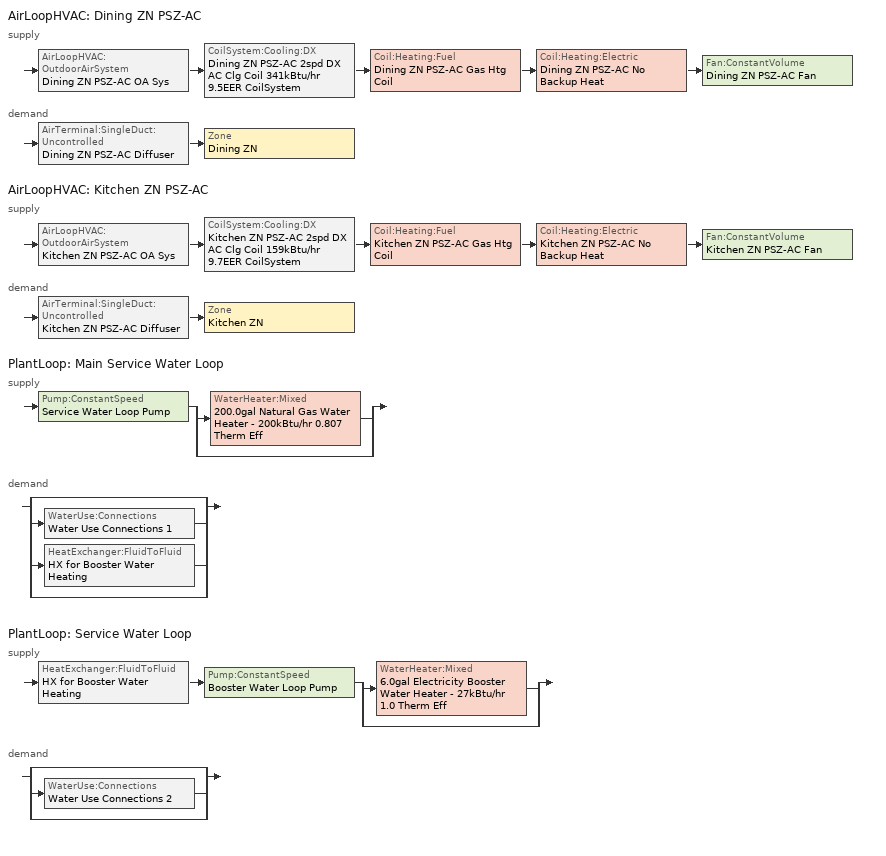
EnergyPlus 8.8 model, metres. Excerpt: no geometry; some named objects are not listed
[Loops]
AirLoopHVAC 'Dining ZN PSZ-AC'
 supply: AirLoopHVAC:OutdoorAirSystem 'Dining ZN PSZ-AC OA Sys' > CoilSystem:Cooling:DX 'Dining ZN PSZ-AC 2spd DX AC Clg Coil 341kBtu/hr 9.5EER CoilSystem' > Coil:Heating:Fuel 'Dining ZN PSZ-AC Gas Htg Coil' > Coil:Heating:Electric 'Dining ZN PSZ-AC No Backup Heat' > Fan:ConstantVolume 'Dining ZN PSZ-AC Fan'
 demand: AirTerminal:SingleDuct:Uncontrolled 'Dining ZN PSZ-AC Diffuser' > Zone 'Dining ZN'
AirLoopHVAC 'Kitchen ZN PSZ-AC'
 supply: AirLoopHVAC:OutdoorAirSystem 'Kitchen ZN PSZ-AC OA Sys' > CoilSystem:Cooling:DX 'Kitchen ZN PSZ-AC 2spd DX AC Clg Coil 159kBtu/hr 9.7EER CoilSystem' > Coil:Heating:Fuel 'Kitchen ZN PSZ-AC Gas Htg Coil' > Coil:Heating:Electric 'Kitchen ZN PSZ-AC No Backup Heat' > Fan:ConstantVolume 'Kitchen ZN PSZ-AC Fan'
 demand: AirTerminal:SingleDuct:Uncontrolled 'Kitchen ZN PSZ-AC Diffuser' > Zone 'Kitchen ZN'
PlantLoop 'Main Service Water Loop'
 supply: Pump:ConstantSpeed 'Service Water Loop Pump' > split
  | WaterHeater:Mixed '200.0gal Natural Gas Water Heater - 200kBtu/hr 0.807 Therm Eff'
  | bypass
 demand: split
  | bypass
  | WaterUse:Connections 'Water Use Connections 1'
  | HeatExchanger:FluidToFluid 'HX for Booster Water Heating'
  | bypass
PlantLoop 'Service Water Loop'
 supply: HeatExchanger:FluidToFluid 'HX for Booster Water Heating' > Pump:ConstantSpeed 'Booster Water Loop Pump' > split
  | WaterHeater:Mixed '6.0gal Electricity Booster Water Heater - 27kBtu/hr 1.0 Therm Eff'
  | bypass
 demand: split
  | bypass
  | WaterUse:Connections 'Water Use Connections 2'
  | bypass
[ZoneControl:Thermostat] Control Object Type 1=ThermostatSetpoint:DualSetpoint
Name | Zone or ZoneList | Control Type Schedule | Control Name 1
Dining ZN Thermostat | Dining ZN | Dining ZN Thermostat Schedule | FullServiceRestaurant Dining Thermostat 1
Kitchen ZN Thermostat | Kitchen ZN | Kitchen ZN Thermostat Schedule | FullServiceRestaurant Kitchen Thermostat 1
[ThermostatSetpoint:DualSetpoint]
Name | Heating Setpoint Temperature Schedule | Cooling Setpoint Temperature Schedule
FullServiceRestaurant Dining Thermostat 1 | RestaurantSitDown HTGSETP_SCH_NO_OPTIMUM | RestaurantSitDown CLGSETP_SCH_NO_SETBACK
FullServiceRestaurant Kitchen Thermostat 1 | RestaurantSitDown HTGSETP_KITCHEN_SCH_NO_OPTIMUM | RestaurantSitDown CLGSETP_KITCHEN_SCH_NO_SETBACK
[AirTerminal:SingleDuct:Uncontrolled] Availability Schedule=Always On Discrete; Maximum Air Flow Rate {m3/s}=AutoSize
Dining ZN PSZ-AC Diffuser; Kitchen ZN PSZ-AC Diffuser
[Fan:ZoneExhaust] Availability Schedule=RestaurantSitDown HVACOperationSchd; System Availability Manager Coupling Mode=Decoupled
Name | Fan Total Efficiency | Pressure Rise {Pa} | Maximum Flow Rate {m3/s}
Dining ZN Exhaust Fan | 1 | 0 | 2.644
Kitchen ZN Exhaust Fan | 0.0660786 | 124.544 | 2.83169
[Zone equipment]
Dining ZN: Dining ZN PSZ-AC Diffuser, Dining ZN Exhaust Fan
Kitchen ZN: Kitchen ZN PSZ-AC Diffuser, Kitchen ZN Exhaust Fan
[Sizing:Zone] Zone Cooling Design Supply Air Temperature Input Method=SupplyAirTemperature; Zone Cooling Design Supply Air Temperature {C}=12.8; Zone Cooling Design Supply Air Temperature Difference {deltaC}=11.11; Zone Heating Design Supply Air Temperature Input Method=SupplyAirTemperature; Zone Heating Design Supply Air Temperature {C}=40; Zone Heating Design Supply Air Temperature Difference {deltaC}=11.11; Zone Cooling Design Supply Air Humidity Ratio {kgWater/kgDryAir}=0.0085; Zone Heating Design Supply Air Humidity Ratio {kgWater/kgDryAir}=0.008; Cooling Design Air Flow Method=DesignDayWithLimit; Cooling Design Air Flow Rate {m3/s}=0; Cooling Minimum Air Flow {m3/s}=0; Cooling Minimum Air Flow Fraction=0; Heating Design Air Flow Method=DesignDay; Heating Design Air Flow Rate {m3/s}=0; Heating Maximum Air Flow per Zone Floor Area {m3/s-m2}=0.002032; Heating Maximum Air Flow {m3/s}=0.141576; Heating Maximum Air Flow Fraction=0.3; Account for Dedicated Outdoor Air System=No
Name | Design Specification Outdoor Air Object | Cooling Minimum Air Flow per Zone Floor Area {m3/s-m2} | Design Specification Zone Air Distribution Object
Dining ZN | FullServiceRestaurant Dining Ventilation | 0.00711155 | Dining ZN Design Spec Zone Air Dist
Kitchen ZN | FullServiceRestaurant Kitchen Ventilation | 0 | Kitchen ZN Design Spec Zone Air Dist
[DesignSpecification:ZoneAirDistribution] Zone Air Distribution Effectiveness in Cooling Mode=1; Zone Air Distribution Effectiveness in Heating Mode=1
Dining ZN Design Spec Zone Air Dist; Kitchen ZN Design Spec Zone Air Dist
[Controller:MechanicalVentilation] Availability Schedule=Always On Discrete; Demand Controlled Ventilation=No; System Outdoor Air Method=ZoneSum
Name | Zone Name 1 | Design Specification Outdoor Air Object Name 1 | Design Specification Zone Air Distribution Object Name 1
Controller Mechanical Ventilation 1 | Dining ZN | FullServiceRestaurant Dining Ventilation | Dining ZN Design Spec Zone Air Dist
Controller Mechanical Ventilation 2 | Kitchen ZN | FullServiceRestaurant Kitchen Ventilation | Kitchen ZN Design Spec Zone Air Dist
[DesignSpecification:OutdoorAir] Outdoor Air Method=Sum; Outdoor Air Flow per Zone Floor Area {m3/s-m2}=0; Outdoor Air Flow Air Changes per Hour {1/hr}=0
Name | Outdoor Air Flow per Person {m3/s-person} | Outdoor Air Flow per Zone {m3/s}
FullServiceRestaurant Dining Ventilation | 0.00943895 | 0
FullServiceRestaurant Kitchen Ventilation | 0 | 1.87712
[AirLoopHVAC] Design Supply Air Flow Rate {m3/s}=AutoSize
Dining ZN PSZ-AC; Kitchen ZN PSZ-AC
[Sizing:System] Type of Load to Size On=Sensible; Design Outdoor Air Flow Rate {m3/s}=Autosize; Central Heating Maximum System Air Flow Ratio=1; Preheat Design Temperature {C}=7; Preheat Design Humidity Ratio {kgWater/kgDryAir}=0.008; Precool Design Temperature {C}=12.8; Precool Design Humidity Ratio {kgWater/kgDryAir}=0.008; Central Cooling Design Supply Air Temperature {C}=12.8; Central Heating Design Supply Air Temperature {C}=40; Type of Zone Sum to Use=Coincident; 100% Outdoor Air in Cooling=No; 100% Outdoor Air in Heating=No; Central Cooling Design Supply Air Humidity Ratio {kgWater/kgDryAir}=0.0085; Central Heating Design Supply Air Humidity Ratio {kgWater/kgDryAir}=0.008; Cooling Supply Air Flow Rate Method=DesignDay; Cooling Supply Air Flow Rate {m3/s}=0; Cooling Supply Air Flow Rate Per Floor Area {m3/s-m2}=0.00996765; Cooling Fraction of Autosized Cooling Supply Air Flow Rate=1; Cooling Supply Air Flow Rate Per Unit Cooling Capacity {m3/s-W}=3.94755e-05; Heating Supply Air Flow Rate Method=DesignDay; Heating Supply Air Flow Rate {m3/s}=0; Heating Supply Air Flow Rate Per Floor Area {m3/s-m2}=0.00996765; Heating Fraction of Autosized Heating Supply Air Flow Rate=1; Heating Fraction of Autosized Cooling Supply Air Flow Rate=1; Heating Supply Air Flow Rate Per Unit Heating Capacity {m3/s-W}=3.15882e-05; System Outdoor Air Method=ZoneSum; Zone Maximum Outdoor Air Fraction=1; Cooling Design Capacity Method=CoolingDesignCapacity; Cooling Design Capacity {W}=Autosize; Cooling Design Capacity Per Floor Area {W/m2}=234.7; Fraction of Autosized Cooling Design Capacity=1; Heating Design Capacity Method=HeatingDesignCapacity; Heating Design Capacity {W}=Autosize; Heating Design Capacity Per Floor Area {W/m2}=157; Fraction of Autosized Heating Design Capacity=1; Central Cooling Capacity Control Method=OnOff
Dining ZN PSZ-AC; Kitchen ZN PSZ-AC
[Controller:OutdoorAir] Minimum Outdoor Air Flow Rate {m3/s}=0; Maximum Outdoor Air Flow Rate {m3/s}=Autosize; Economizer Control Type=NoEconomizer; Economizer Control Action Type=ModulateFlow; Economizer Maximum Limit Dry-Bulb Temperature {C}=28; Economizer Maximum Limit Enthalpy {J/kg}=64000; Economizer Minimum Limit Dry-Bulb Temperature {C}=-100; Lockout Type=LockoutWithCompressor; Minimum Limit Type=FixedMinimum; Minimum Outdoor Air Schedule=Always On Discrete; High Humidity Control=No; Control High Indoor Humidity Based on Outdoor Humidity Ratio=Yes; Heat Recovery Bypass Control Type=BypassWhenOAFlowGreaterThanMinimum
Name | Mechanical Ventilation Controller
Dining ZN PSZ-AC OA Sys Controller | Controller Mechanical Ventilation 1
Kitchen ZN PSZ-AC OA Sys Controller | Controller Mechanical Ventilation 2
[SetpointManager:MixedAir] Control Variable=Temperature
Node 14 OS Default SPM; Node 13 OS Default SPM; Node 12 OS Default SPM; Node 11 OS Default SPM; Node 26 OS Default SPM; Node 25 OS Default SPM; Node 24 OS Default SPM; Node 23 OS Default SPM
[CoilSystem:Cooling:DX] Availability Schedule=Always On Discrete
Name | Cooling Coil
Dining ZN PSZ-AC 2spd DX AC Clg Coil 341kBtu/hr 9.5EER CoilSystem | Dining ZN PSZ-AC 2spd DX AC Clg Coil 341kBtu/hr 9.5EER
Kitchen ZN PSZ-AC 2spd DX AC Clg Coil 159kBtu/hr 9.7EER CoilSystem | Kitchen ZN PSZ-AC 2spd DX AC Clg Coil 159kBtu/hr 9.7EER
[Coil:Cooling:DX:TwoSpeed] Availability Schedule=Always On Discrete; High Speed Gross Rated Total Cooling Capacity {W}=Autosize; High Speed Rated Sensible Heat Ratio=Autosize; High Speed Rated Air Flow Rate {m3/s}=Autosize; Low Speed Gross Rated Total Cooling Capacity {W}=Autosize; Low Speed Gross Rated Sensible Heat Ratio=0.69; Low Speed Rated Air Flow Rate {m3/s}=Autosize; Condenser Type=AirCooled; High Speed Evaporative Condenser Effectiveness=0; Low Speed Evaporative Condenser Effectiveness=0; Basin Heater Capacity {W/K}=10; Basin Heater Setpoint Temperature {C}=2
Name | High Speed Gross Rated Cooling COP {W/W} | Total Cooling Capacity Function of Temperature Curve | Total Cooling Capacity Function of Flow Fraction Curve | Energy Input Ratio Function of Temperature Curve | Energy Input Ratio Function of Flow Fraction Curve | Part Load Fraction Correlation Curve | Low Speed Gross Rated Cooling COP {W/W} | Low Speed Total Cooling Capacity Function of Temperature Curve | Low Speed Energy Input Ratio Function of Temperature Curve
Dining ZN PSZ-AC 2spd DX AC Clg Coil 341kBtu/hr 9.5EER | 3.4651 | CoilClgDXQRatio_fTwbToadbSI | CoilClgDXSnglQRatio_fCFMRatio | CoilClgDXEIRRatio_fTwbToadbSI | CoilClgDXSnglEIRRatio_fCFMRatio | CoilClgDXEIRRatio_fQFrac | 3.4651 | CoilClgDXQRatio_fTwbToadbSI 1 | CoilClgDXEIRRatio_fTwbToadbSI 1
Kitchen ZN PSZ-AC 2spd DX AC Clg Coil 159kBtu/hr 9.7EER | 3.39956 | CoilClgDXQRatio_fTwbToadbSI 2 | CoilClgDXSnglQRatio_fCFMRatio 1 | CoilClgDXEIRRatio_fTwbToadbSI 2 | CoilClgDXSnglEIRRatio_fCFMRatio 1 | CoilClgDXEIRRatio_fQFrac 1 | 3.39956 | CoilClgDXQRatio_fTwbToadbSI 3 | CoilClgDXEIRRatio_fTwbToadbSI 3
[Coil:Heating:Fuel] Availability Schedule=Always On Discrete; Fuel Type=NaturalGas; Burner Efficiency=0.8; Nominal Capacity {W}=AutoSize; Parasitic Electric Load {W}=0; Parasitic Fuel Load {W}=0
Dining ZN PSZ-AC Gas Htg Coil; Kitchen ZN PSZ-AC Gas Htg Coil
[Coil:Heating:Electric] Availability Schedule=Always Off Discrete; Efficiency=1; Nominal Capacity {W}=0
Dining ZN PSZ-AC No Backup Heat; Kitchen ZN PSZ-AC No Backup Heat
[Fan:ConstantVolume] Availability Schedule=RestaurantSitDown HVACOperationSchd; Maximum Flow Rate {m3/s}=AutoSize; Motor In Airstream Fraction=1
Name | Fan Total Efficiency | Pressure Rise {Pa} | Motor Efficiency
Dining ZN PSZ-AC Fan | 0.58175 | 1110.94 | 0.895
Kitchen ZN PSZ-AC Fan | 0.56875 | 622.722 | 0.875
[SetpointManager:SingleZone:Reheat] Control Variable=Temperature; Minimum Supply Air Temperature {C}=10; Maximum Supply Air Temperature {C}=50
Name | Control Zone
Setpoint Manager Single Zone Reheat 1 | Dining ZN
Setpoint Manager Single Zone Reheat 2 | Kitchen ZN
[PlantLoop] Fluid Type=Water; Maximum Loop Flow Rate {m3/s}=Autosize; Minimum Loop Flow Rate {m3/s}=0; Plant Loop Volume {m3}=Autocalculate; Load Distribution Scheme=Optimal; Plant Loop Demand Calculation Scheme=SingleSetpoint
Name | Plant Equipment Operation Scheme | Maximum Loop Temperature {C} | Minimum Loop Temperature {C}
Main Service Water Loop | Main Service Water Loop Operation Schemes | 60 | 10
Service Water Loop | Service Water Loop Operation Schemes | 100 | 0
[Sizing:Plant] Loop Type=Heating; Loop Design Temperature Difference {deltaC}=5; Sizing Option=NonCoincident; Zone Timesteps in Averaging Window=1; Coincident Sizing Factor Mode=None
Name | Design Loop Exit Temperature {C}
Main Service Water Loop | 60
Service Water Loop | 82.2222
[Pump:ConstantSpeed] Design Flow Rate {m3/s}=Autosize; Design Power Consumption {W}=Autosize; Fraction of Motor Inefficiencies to Fluid Stream=0; Pump Control Type=Intermittent
Name | Design Pump Head {Pa} | Motor Efficiency
Service Water Loop Pump | 29891 | 0.825
Booster Water Loop Pump | 0 | 1
[WaterHeater:Mixed] Deadband Temperature Difference {deltaC}=2; Maximum Temperature Limit {C}=82.2222; Heater Control Type=Cycle; Heater Ignition Minimum Flow Rate {m3/s}=0; Heater Ignition Delay {s}=0; Off Cycle Parasitic Heat Fraction to Tank=0.8; On Cycle Parasitic Heat Fraction to Tank=0; Ambient Temperature Indicator=Schedule; Off Cycle Loss Fraction to Zone=1; On Cycle Loss Fraction to Zone=1; Use Side Effectiveness=1; Source Side Effectiveness=1; Use Side Design Flow Rate {m3/s}=Autosize; Source Side Design Flow Rate {m3/s}=Autosize; Indirect Water Heating Recovery Time {hr}=1.5; Source Side Flow Control Mode=IndirectHeatPrimarySetpoint
Name | Tank Volume {m3} | Setpoint Temperature Schedule | Heater Maximum Capacity {W} | Heater Fuel Type | Heater Thermal Efficiency | Off Cycle Parasitic Fuel Consumption Rate {W} | Off Cycle Parasitic Fuel Type | On Cycle Parasitic Fuel Consumption Rate {W} | On Cycle Parasitic Fuel Type | Ambient Temperature Schedule | Off Cycle Loss Coefficient to Ambient Temperature {W/K} | On Cycle Loss Coefficient to Ambient Temperature {W/K}
200.0gal Natural Gas Water Heater - 200kBtu/hr 0.807 Therm Eff | 0.757082 | Service Water Loop Temp - 140F | 58614.2 | NaturalGas | 0.807223 | 776.052 | NaturalGas | 776.052 | NaturalGas | Water Heater Ambient Temp Schedule - 70F | 10.886 | 10.886
6.0gal Electricity Booster Water Heater - 27kBtu/hr 1.0 Therm Eff | 0.0227125 | Service Water Booster Temp - 180.00000000000006F | 7999.96 | Electricity | 1 | 0 | Electricity | 0 | Electricity | Water Heater Ambient Temp Schedule - 70F 1 | 1.13081 | 1.13081
[SetpointManager:Scheduled] Control Variable=Temperature
Name | Schedule
Service hot water setpoint manager | Service Water Loop Temp - 140F
Hot water booster setpoint manager | Service Water Booster Temp - 180.00000000000006F
[WaterUse:Connections]
Name | Water Use Equipment Name 1
Water Use Connections 1 | Kitchen Service Water Use 2.22gal/min
Water Use Connections 2 | Booster Water Fixture - 1.3300000000000003 gal/min at 15.5555555555556F
[WaterUse:Equipment] Flow Rate Fraction Schedule=RestaurantSitDown BLDG_SWH_SCH
Name | Peak Flow Rate {m3/s} | Target Temperature Schedule | Sensible Fraction Schedule | Latent Fraction Schedule
Kitchen Service Water Use 2.22gal/min | 0.000139808 | Schedule Ruleset 5 | Schedule Ruleset 3 | Schedule Ruleset 4
Booster Water Fixture - 1.3300000000000003 gal/min at 15.5555555555556F | 8.391e-05 | Schedule Ruleset 8
[HeatExchanger:FluidToFluid]
HX for Booster Water Heating: Loop Demand Side Design Flow Rate {m3/s}=Autosize; Loop Supply Side Design Flow Rate {m3/s}=Autosize; Heat Exchange Model Type=Ideal; Heat Exchanger U-Factor Times Area Value {W/K}=Autosize; Control Type=UncontrolledOn; Minimum Temperature Difference to Activate Heat Exchanger {deltaC}=0.01; Heat Transfer Metering End Use Type=LoopToLoop; Component Override Cooling Control Temperature Mode=Loop; Sizing Factor=1; Operation Minimum Temperature Limit {C}=0; Operation Maximum Temperature Limit {C}=100
[PlantEquipmentOperationSchemes] Control Scheme Object Type 1=PlantEquipmentOperation:HeatingLoad; Control Scheme Schedule Name 1=Always On Discrete
Name | Control Scheme Name 1 | Control Scheme Object Type 2 | Control Scheme Name 2 | Control Scheme Schedule Name 2
Main Service Water Loop Operation Schemes | Main Service Water Loop Heating Operation Scheme
Service Water Loop Operation Schemes | Service Water Loop Heating Operation Scheme | PlantEquipmentOperation:Uncontrolled | Service Water Loop Uncontrolled Operation Scheme | Always On Discrete
[PlantEquipmentOperation:HeatingLoad] Load Range Lower Limit 1 {W}=0; Load Range Upper Limit 1 {W}=1000000000
Name | Range Equipment List Name 1
Main Service Water Loop Heating Operation Scheme | Main Service Water Loop Heating Equipment List
Service Water Loop Heating Operation Scheme | Service Water Loop Heating Equipment List
[PlantEquipmentList]
Main Service Water Loop Heating Equipment List: WaterHeater:Mixed, 200.0gal Natural Gas Water Heater - 200kBtu/hr 0.807 Therm Eff
Service Water Loop Heating Equipment List: WaterHeater:Mixed, 6.0gal Electricity Booster Water Heater - 27kBtu/hr 1.0 Therm Eff
Service Water Loop Uncontrolled Equipment List: HeatExchanger:FluidToFluid, HX for Booster Water Heating
[PlantEquipmentOperation:Uncontrolled]
Service Water Loop Uncontrolled Operation Scheme: Equipment List=Service Water Loop Uncontrolled Equipment List
[Refrigeration:System] Minimum Condensing Temperature {C}=21; Refrigeration System Working Fluid Type=R404a; Suction Temperature Control Type=ConstantSuctionTemperature; Sum UA Suction Piping {W/K}=0; Suction Piping Zone=Kitchen ZN; Number of Compressor Stages=1; Intercooler Type=None; Shell-and-Coil Intercooler Effectiveness=0.8
Name | Refrigerated Case or Walkin or CaseAndWalkInList | Refrigeration Condenser | Compressor or CompressorList
Refrigeration System 1 | Refrigeration System 1 Case and Walkin List | Refrigeration Condenser Air Cooled 1 | Refrigeration System 1 Compressor List
Refrigeration System 2 | Refrigeration System 2 Case and Walkin List | Refrigeration Condenser Air Cooled 2 | Refrigeration System 2 Compressor List
[Refrigeration:CaseAndWalkInList]
Name | Case or WalkIn Name 1
Refrigeration System 1 Case and Walkin List | Kitchen ZN Walkin Freezer
Refrigeration System 2 Case and Walkin List | Kitchen ZN Display Case
[Refrigeration:Case] Availability Schedule=Always On Discrete; Zone=Kitchen ZN; Rated Ambient Temperature {C}=23.8889; Rated Ambient Relative Humidity {percent}=55; Latent Case Credit Curve Type=CaseTemperatureMethod; Standard Case Lighting Power per Unit Length {W/m}=33; Case Lighting Schedule=RestaurantSitDown BLDG_LIGHT_KITCHEN_SCH_2004_2007; Fraction of Lighting Energy to Case=1; Case Anti-Sweat Heater Power per Unit Length {W/m}=0; Minimum Anti-Sweat Heater Power per Unit Length {W/m}=0; Anti-Sweat Heater Control Type=None; Humidity at Zero Anti-Sweat Heater Energy {percent}=0; Case Height {m}=0; Defrost Energy Correction Curve Type=None; Average Refrigerant Charge Inventory {kg/m}=0
Name | Rated Total Cooling Capacity per Unit Length {W/m} | Rated Latent Heat Ratio | Rated Runtime Fraction | Case Length {m} | Case Operating Temperature {C} | Latent Case Credit Curve | Standard Case Fan Power per Unit Length {W/m} | Operating Case Fan Power per Unit Length {W/m} | Fraction of Anti-Sweat Heater Energy to Case | Case Defrost Power per Unit Length {W/m} | Case Defrost Type | Case Defrost Schedule | Case Defrost Drip-Down Schedule | Under Case HVAC Return Air Fraction | Refrigerated Case Restocking Schedule | Case Credit Fraction Schedule
Kitchen ZN Walkin Freezer | 688 | 0.1 | 0.4 | 2.44 | -23 | Single Shelf Horizontal Latent Energy Multiplier_After2004 | 74 | 74 | 0 | 820 | Electric | Refrigeration Defrost Schedule | Refrigeration Defrost DripDown Schedule | 0 | RestaurantSitDown Kitchen_Case:1_WALKINFREEZER_WalkInStockingSched | Refrigeration Case Credit Schedule
Kitchen ZN Display Case | 734 | 0.08 | 0.85 | 3.05 | 2 | Multi Shelf Vertical Latent Energy Multiplier | 66 | 66 | 0.2 | 0 | OffCycle | Refrigeration Defrost Schedule 1 |  | 0.05 | RestaurantSitDown Kitchen_Case:2_SELFCONTAINEDDISPLAYCASE_CaseStockingSched
[Refrigeration:Condenser:AirCooled] Rated Subcooling Temperature Difference {deltaC}=0; Condenser Fan Speed Control Type=VariableSpeed; Rated Fan Power {W}=330; Condenser Refrigerant Operating Charge Inventory {kg}=0; Condensate Receiver Refrigerant Inventory {kg}=0; Condensate Piping Refrigerant Inventory {kg}=0
Name | Rated Effective Total Heat Rejection Rate Curve
Refrigeration Condenser Air Cooled 1 | Refrigeration Condenser Air Cooled HR Curve
Refrigeration Condenser Air Cooled 2 | Refrigeration Condenser Air Cooled HR Curve 1
[Refrigeration:CompressorList]
Name | Refrigeration Compressor Name 1
Refrigeration System 1 Compressor List | Refrigeration Compressor 1
Refrigeration System 2 Compressor List | Refrigeration Compressor 2
[Schedule:Compact]
Dining ZN Thermostat Schedule; Kitchen ZN Thermostat Schedule: Through: 12/31, For: AllDays, Until: 24:00, 4
[Schedule:Day:Interval]
RestaurantSitDown HTGSETP_SCH_NO_OPTIMUM Default; RestaurantSitDown HTGSETP_SCH_NO_OPTIMUM Default|Sat|Wkdy Day: No, 04:00, 15.6, 24:00, 21
RestaurantSitDown HTGSETP_SCH_NO_OPTIMUM Summer Design Day; RestaurantSitDown HTGSETP_KITCHEN_SCH_NO_OPTIMUM Summer Design Day: No, 24:00, 15.6
RestaurantSitDown HTGSETP_SCH_NO_OPTIMUM Winter Design Day: No, 24:00, 21
RestaurantSitDown CLGSETP_SCH_NO_SETBACK Default; RestaurantSitDown CLGSETP_SCH_NO_SETBACK Default|Sat|Wkdy Day: No, 24:00, 24
RestaurantSitDown CLGSETP_SCH_NO_SETBACK Summer Design Day: No, 05:00, 30, 06:00, 26, 24:00, 24
RestaurantSitDown CLGSETP_SCH_NO_SETBACK Winter Design Day; RestaurantSitDown CLGSETP_KITCHEN_SCH_NO_SETBACK Winter Design Day: No, 24:00, 30
RestaurantSitDown HVACOperationSchd Default|WntrDsn|SmrDsn|Sun|Wkdy Day; RestaurantSitDown HVACOperationSchd Default; RestaurantSitDown HVACOperationSchd Summer Design Day; RestaurantSitDown HVACOperationSchd Winter Design Day: No, 01:00, 1, 05:00, 0, 24:00, 1
RestaurantSitDown HTGSETP_KITCHEN_SCH_NO_OPTIMUM Default; RestaurantSitDown HTGSETP_KITCHEN_SCH_NO_OPTIMUM Default|Sat|Wkdy Day: No, 01:00, 19, 04:00, 15.6, 24:00, 19
RestaurantSitDown HTGSETP_KITCHEN_SCH_NO_OPTIMUM Winter Design Day: No, 24:00, 19
RestaurantSitDown CLGSETP_KITCHEN_SCH_NO_SETBACK Default; RestaurantSitDown CLGSETP_KITCHEN_SCH_NO_SETBACK Default|Sat|Wkdy Day: No, 24:00, 26
RestaurantSitDown CLGSETP_KITCHEN_SCH_NO_SETBACK Summer Design Day: No, 01:00, 26, 05:00, 30, 06:00, 28, 24:00, 26
Refrigeration Case Credit Schedule Default: No, 07:00, 0.2, 21:00, 0.4, 24:00, 0.2
Refrigeration Defrost DripDown Schedule Default: No, 11:00, 0, 11:30, 1, 23:00, 0, 23:30, 1, 24:00, 0
Refrigeration Defrost Schedule Default: No, 11:00, 0, 11:20, 1, 23:00, 0, 23:20, 1, 24:00, 0
Refrigeration Defrost Schedule Default 1: No, 23:20, 0, 24:00, 0
RestaurantSitDown BLDG_LIGHT_KITCHEN_SCH_2004_2007 Default: No, 01:00, 0.2, 06:00, 0.15, 08:00, 0.3, 10:00, 0.5, 16:00, 0.7, 22:00, 0.6, 23:00, 0.5, 24:00, 0.3
RestaurantSitDown BLDG_LIGHT_KITCHEN_SCH_2004_2007 Sat Day: No, 01:00, 0.2, 06:00, 0.15, 08:00, 0.3, 10:00, 0.6, 17:00, 0.8, 22:00, 0.9, 23:00, 0.5, 24:00, 0.3
RestaurantSitDown BLDG_LIGHT_KITCHEN_SCH_2004_2007 Summer Design Day: No, 24:00, 1
RestaurantSitDown BLDG_LIGHT_KITCHEN_SCH_2004_2007 Winter Design Day: No, 24:00, 0
RestaurantSitDown BLDG_LIGHT_KITCHEN_SCH_2004_2007 Wkdy Day: No, 05:00, 0.15, 06:00, 0.2, 08:00, 0.4, 10:00, 0.6, 22:00, 0.9, 23:00, 0.5, 24:00, 0.3
RestaurantSitDown BLDG_SWH_SCH Default: No, 01:00, 0.25, 06:00, 0, 10:00, 0.15, 12:00, 0.5, 14:00, 0.4, 17:00, 0.3, 18:00, 0.4, 20:00, 0.5, 21:00, 0.4, 22:00, 0.5, 23:00, 0.4, 24:00, 0.2
RestaurantSitDown BLDG_SWH_SCH SmrDsn|Wkdy Day; RestaurantSitDown BLDG_SWH_SCH Summer Design Day: No, 01:00, 0.2, 06:00, 0, 07:00, 0.15, 08:00, 0.6, 09:00, 0.55, 10:00, 0.45, 11:00, 0.4, 12:00, 0.45, 13:00, 0.4, 14:00, 0.35, 17:00, 0.3, 18:00, 0.4, 19:00, 0.55, 20:00, 0.6, 21:00, 0.5, 22:00, 0.55, 23:00, 0.45, 24:00, 0.25
RestaurantSitDown BLDG_SWH_SCH Winter Design Day; RestaurantSitDown BLDG_SWH_SCH WntrDsn|Sat Day: No, 01:00, 0.2, 06:00, 0, 09:00, 0.15, 10:00, 0.5, 11:00, 0.45, 13:00, 0.5, 14:00, 0.45, 16:00, 0.4, 17:00, 0.35, 18:00, 0.4, 20:00, 0.55, 21:00, 0.5, 22:00, 0.55, 23:00, 0.4, 24:00, 0.3
RestaurantSitDown Kitchen_Case:1_WALKINFREEZER_WalkInStockingSched Default: No, 04:00, 0, 05:00, 725, 06:00, 417, 07:00, 290, 24:00, 0
RestaurantSitDown Kitchen_Case:1_WALKINFREEZER_WalkInStockingSched Summer Design Day; RestaurantSitDown Kitchen_Case:1_WALKINFREEZER_WalkInStockingSched Winter Design Day; RestaurantSitDown Kitchen_Case:1_WALKINFREEZER_WalkInStockingSched WntrDsn|SmrDsn|Wknd|Mon|Wed|Thu Day: No, 04:00, 0, 05:00, 125, 06:00, 117, 07:00, 90, 19:00, 0, 20:00, 125, 21:00, 117, 22:00, 90, 24:00, 0
RestaurantSitDown Kitchen_Case:2_SELFCONTAINEDDISPLAYCASE_CaseStockingSched Default; RestaurantSitDown Kitchen_Case:2_SELFCONTAINEDDISPLAYCASE_CaseStockingSched Summer Design Day; RestaurantSitDown Kitchen_Case:2_SELFCONTAINEDDISPLAYCASE_CaseStockingSched Winter Design Day: No, 06:00, 0, 07:00, 50, 09:00, 70, 10:00, 80, 11:00, 70, 13:00, 50, 14:00, 80, 15:00, 90, 16:00, 80, 24:00, 0
Schedule Day 39: No, 24:00, 0.2
Schedule Day 40: No, 24:00, 0.05
Schedule Day 41: No, 24:00, 49
Schedule Day 46: No, 24:00, -9.1358
Service Water Booster Temp - 180.00000000000006F Default: No, 24:00, 82.2222
Service Water Loop Temp - 140F Default: No, 24:00, 60
Water Heater Ambient Temp Schedule - 70F Default; Water Heater Ambient Temp Schedule - 70F Default 1: No, 24:00, 21.1111
[Schedule:Week:Daily]
Schedule:Week:Daily {cc2ac945-956e-4500-b1e9-811be27edbb8}: RestaurantSitDown HTGSETP_SCH_NO_OPTIMUM Default, RestaurantSitDown HTGSETP_SCH_NO_OPTIMUM Default|Sat|Wkdy Day, RestaurantSitDown HTGSETP_SCH_NO_OPTIMUM Default|Sat|Wkdy Day, RestaurantSitDown HTGSETP_SCH_NO_OPTIMUM Default|Sat|Wkdy Day, RestaurantSitDown HTGSETP_SCH_NO_OPTIMUM Default|Sat|Wkdy Day, RestaurantSitDown HTGSETP_SCH_NO_OPTIMUM Default|Sat|Wkdy Day, RestaurantSitDown HTGSETP_SCH_NO_OPTIMUM Default|Sat|Wkdy Day, RestaurantSitDown HTGSETP_SCH_NO_OPTIMUM Default, RestaurantSitDown HTGSETP_SCH_NO_OPTIMUM Summer Design Day, RestaurantSitDown HTGSETP_SCH_NO_OPTIMUM Winter Design Day, RestaurantSitDown HTGSETP_SCH_NO_OPTIMUM Default, RestaurantSitDown HTGSETP_SCH_NO_OPTIMUM Default
Schedule:Week:Daily {363b5361-cd63-420a-a496-21bc9e2f3a2f}: RestaurantSitDown CLGSETP_SCH_NO_SETBACK Default, RestaurantSitDown CLGSETP_SCH_NO_SETBACK Default|Sat|Wkdy Day, RestaurantSitDown CLGSETP_SCH_NO_SETBACK Default|Sat|Wkdy Day, RestaurantSitDown CLGSETP_SCH_NO_SETBACK Default|Sat|Wkdy Day, RestaurantSitDown CLGSETP_SCH_NO_SETBACK Default|Sat|Wkdy Day, RestaurantSitDown CLGSETP_SCH_NO_SETBACK Default|Sat|Wkdy Day, RestaurantSitDown CLGSETP_SCH_NO_SETBACK Default|Sat|Wkdy Day, RestaurantSitDown CLGSETP_SCH_NO_SETBACK Default, RestaurantSitDown CLGSETP_SCH_NO_SETBACK Summer Design Day, RestaurantSitDown CLGSETP_SCH_NO_SETBACK Winter Design Day, RestaurantSitDown CLGSETP_SCH_NO_SETBACK Default, RestaurantSitDown CLGSETP_SCH_NO_SETBACK Default
Schedule:Week:Daily {74bf394a-e83d-49c3-8b7d-784504d0eb75}: RestaurantSitDown HVACOperationSchd Default|WntrDsn|SmrDsn|Sun|Wkdy Day, RestaurantSitDown HVACOperationSchd Default|WntrDsn|SmrDsn|Sun|Wkdy Day, RestaurantSitDown HVACOperationSchd Default|WntrDsn|SmrDsn|Sun|Wkdy Day, RestaurantSitDown HVACOperationSchd Default|WntrDsn|SmrDsn|Sun|Wkdy Day, RestaurantSitDown HVACOperationSchd Default|WntrDsn|SmrDsn|Sun|Wkdy Day, RestaurantSitDown HVACOperationSchd Default|WntrDsn|SmrDsn|Sun|Wkdy Day, RestaurantSitDown HVACOperationSchd Default, RestaurantSitDown HVACOperationSchd Default, RestaurantSitDown HVACOperationSchd Summer Design Day, RestaurantSitDown HVACOperationSchd Winter Design Day, RestaurantSitDown HVACOperationSchd Default, RestaurantSitDown HVACOperationSchd Default
Schedule:Week:Daily {36a6a191-4422-4c57-a7fd-3580b04117d6}: RestaurantSitDown HTGSETP_KITCHEN_SCH_NO_OPTIMUM Default, RestaurantSitDown HTGSETP_KITCHEN_SCH_NO_OPTIMUM Default|Sat|Wkdy Day, RestaurantSitDown HTGSETP_KITCHEN_SCH_NO_OPTIMUM Default|Sat|Wkdy Day, RestaurantSitDown HTGSETP_KITCHEN_SCH_NO_OPTIMUM Default|Sat|Wkdy Day, RestaurantSitDown HTGSETP_KITCHEN_SCH_NO_OPTIMUM Default|Sat|Wkdy Day, RestaurantSitDown HTGSETP_KITCHEN_SCH_NO_OPTIMUM Default|Sat|Wkdy Day, RestaurantSitDown HTGSETP_KITCHEN_SCH_NO_OPTIMUM Default|Sat|Wkdy Day, RestaurantSitDown HTGSETP_KITCHEN_SCH_NO_OPTIMUM Default, RestaurantSitDown HTGSETP_KITCHEN_SCH_NO_OPTIMUM Summer Design Day, RestaurantSitDown HTGSETP_KITCHEN_SCH_NO_OPTIMUM Winter Design Day, RestaurantSitDown HTGSETP_KITCHEN_SCH_NO_OPTIMUM Default, RestaurantSitDown HTGSETP_KITCHEN_SCH_NO_OPTIMUM Default
Schedule:Week:Daily {a27cedbc-32f6-4ab8-a40f-4a0b57ccaec1}: RestaurantSitDown CLGSETP_KITCHEN_SCH_NO_SETBACK Default, RestaurantSitDown CLGSETP_KITCHEN_SCH_NO_SETBACK Default|Sat|Wkdy Day, RestaurantSitDown CLGSETP_KITCHEN_SCH_NO_SETBACK Default|Sat|Wkdy Day, RestaurantSitDown CLGSETP_KITCHEN_SCH_NO_SETBACK Default|Sat|Wkdy Day, RestaurantSitDown CLGSETP_KITCHEN_SCH_NO_SETBACK Default|Sat|Wkdy Day, RestaurantSitDown CLGSETP_KITCHEN_SCH_NO_SETBACK Default|Sat|Wkdy Day, RestaurantSitDown CLGSETP_KITCHEN_SCH_NO_SETBACK Default|Sat|Wkdy Day, RestaurantSitDown CLGSETP_KITCHEN_SCH_NO_SETBACK Default, RestaurantSitDown CLGSETP_KITCHEN_SCH_NO_SETBACK Summer Design Day, RestaurantSitDown CLGSETP_KITCHEN_SCH_NO_SETBACK Winter Design Day, RestaurantSitDown CLGSETP_KITCHEN_SCH_NO_SETBACK Default, RestaurantSitDown CLGSETP_KITCHEN_SCH_NO_SETBACK Default
Schedule:Week:Daily {3d466c89-3c07-44e0-8a74-4510dcb6411a}: Refrigeration Case Credit Schedule Default, Refrigeration Case Credit Schedule Default, Refrigeration Case Credit Schedule Default, Refrigeration Case Credit Schedule Default, Refrigeration Case Credit Schedule Default, Refrigeration Case Credit Schedule Default, Refrigeration Case Credit Schedule Default, Refrigeration Case Credit Schedule Default, Refrigeration Case Credit Schedule Default, Refrigeration Case Credit Schedule Default, Refrigeration Case Credit Schedule Default, Refrigeration Case Credit Schedule Default
Schedule:Week:Daily {7f51df44-cb56-49f7-84ce-7fd1c39afa1b}: Refrigeration Defrost DripDown Schedule Default, Refrigeration Defrost DripDown Schedule Default, Refrigeration Defrost DripDown Schedule Default, Refrigeration Defrost DripDown Schedule Default, Refrigeration Defrost DripDown Schedule Default, Refrigeration Defrost DripDown Schedule Default, Refrigeration Defrost DripDown Schedule Default, Refrigeration Defrost DripDown Schedule Default, Refrigeration Defrost DripDown Schedule Default, Refrigeration Defrost DripDown Schedule Default, Refrigeration Defrost DripDown Schedule Default, Refrigeration Defrost DripDown Schedule Default
Schedule:Week:Daily {d81b9c7f-0018-42b1-8cf7-62596ed16d4b}: Refrigeration Defrost Schedule Default, Refrigeration Defrost Schedule Default, Refrigeration Defrost Schedule Default, Refrigeration Defrost Schedule Default, Refrigeration Defrost Schedule Default, Refrigeration Defrost Schedule Default, Refrigeration Defrost Schedule Default, Refrigeration Defrost Schedule Default, Refrigeration Defrost Schedule Default, Refrigeration Defrost Schedule Default, Refrigeration Defrost Schedule Default, Refrigeration Defrost Schedule Default
Schedule:Week:Daily {aba1fc6d-84b8-40fc-b595-71b60f8b5b5c}: Refrigeration Defrost Schedule Default 1, Refrigeration Defrost Schedule Default 1, Refrigeration Defrost Schedule Default 1, Refrigeration Defrost Schedule Default 1, Refrigeration Defrost Schedule Default 1, Refrigeration Defrost Schedule Default 1, Refrigeration Defrost Schedule Default 1, Refrigeration Defrost Schedule Default 1, Refrigeration Defrost Schedule Default 1, Refrigeration Defrost Schedule Default 1, Refrigeration Defrost Schedule Default 1, Refrigeration Defrost Schedule Default 1
Schedule:Week:Daily {f1a7d350-84fd-4066-aeb4-54ffa96f5c13}: RestaurantSitDown BLDG_LIGHT_KITCHEN_SCH_2004_2007 Default, RestaurantSitDown BLDG_LIGHT_KITCHEN_SCH_2004_2007 Wkdy Day, RestaurantSitDown BLDG_LIGHT_KITCHEN_SCH_2004_2007 Wkdy Day, RestaurantSitDown BLDG_LIGHT_KITCHEN_SCH_2004_2007 Wkdy Day, RestaurantSitDown BLDG_LIGHT_KITCHEN_SCH_2004_2007 Wkdy Day, RestaurantSitDown BLDG_LIGHT_KITCHEN_SCH_2004_2007 Wkdy Day, RestaurantSitDown BLDG_LIGHT_KITCHEN_SCH_2004_2007 Sat Day, RestaurantSitDown BLDG_LIGHT_KITCHEN_SCH_2004_2007 Default, RestaurantSitDown BLDG_LIGHT_KITCHEN_SCH_2004_2007 Summer Design Day, RestaurantSitDown BLDG_LIGHT_KITCHEN_SCH_2004_2007 Winter Design Day, RestaurantSitDown BLDG_LIGHT_KITCHEN_SCH_2004_2007 Default, RestaurantSitDown BLDG_LIGHT_KITCHEN_SCH_2004_2007 Default
Schedule:Week:Daily {1445cc53-263f-4d8b-8f9c-156e792c0f11}: RestaurantSitDown BLDG_SWH_SCH Default, RestaurantSitDown BLDG_SWH_SCH SmrDsn|Wkdy Day, RestaurantSitDown BLDG_SWH_SCH SmrDsn|Wkdy Day, RestaurantSitDown BLDG_SWH_SCH SmrDsn|Wkdy Day, RestaurantSitDown BLDG_SWH_SCH SmrDsn|Wkdy Day, RestaurantSitDown BLDG_SWH_SCH SmrDsn|Wkdy Day, RestaurantSitDown BLDG_SWH_SCH WntrDsn|Sat Day, RestaurantSitDown BLDG_SWH_SCH Default, RestaurantSitDown BLDG_SWH_SCH Summer Design Day, RestaurantSitDown BLDG_SWH_SCH Winter Design Day, RestaurantSitDown BLDG_SWH_SCH Default, RestaurantSitDown BLDG_SWH_SCH Default
Schedule:Week:Daily {20b3572a-f069-4206-8017-69ae358aba3a}: RestaurantSitDown Kitchen_Case:1_WALKINFREEZER_WalkInStockingSched WntrDsn|SmrDsn|Wknd|Mon|Wed|Thu Day, RestaurantSitDown Kitchen_Case:1_WALKINFREEZER_WalkInStockingSched WntrDsn|SmrDsn|Wknd|Mon|Wed|Thu Day, RestaurantSitDown Kitchen_Case:1_WALKINFREEZER_WalkInStockingSched Default, RestaurantSitDown Kitchen_Case:1_WALKINFREEZER_WalkInStockingSched WntrDsn|SmrDsn|Wknd|Mon|Wed|Thu Day, RestaurantSitDown Kitchen_Case:1_WALKINFREEZER_WalkInStockingSched WntrDsn|SmrDsn|Wknd|Mon|Wed|Thu Day, RestaurantSitDown Kitchen_Case:1_WALKINFREEZER_WalkInStockingSched Default, RestaurantSitDown Kitchen_Case:1_WALKINFREEZER_WalkInStockingSched WntrDsn|SmrDsn|Wknd|Mon|Wed|Thu Day, RestaurantSitDown Kitchen_Case:1_WALKINFREEZER_WalkInStockingSched Default, RestaurantSitDown Kitchen_Case:1_WALKINFREEZER_WalkInStockingSched Summer Design Day, RestaurantSitDown Kitchen_Case:1_WALKINFREEZER_WalkInStockingSched Winter Design Day, RestaurantSitDown Kitchen_Case:1_WALKINFREEZER_WalkInStockingSched Default, RestaurantSitDown Kitchen_Case:1_WALKINFREEZER_WalkInStockingSched Default
Schedule:Week:Daily {d39a632f-164b-4f02-aa19-d5aa3607f7d9}: RestaurantSitDown Kitchen_Case:2_SELFCONTAINEDDISPLAYCASE_CaseStockingSched Default, RestaurantSitDown Kitchen_Case:2_SELFCONTAINEDDISPLAYCASE_CaseStockingSched Default, RestaurantSitDown Kitchen_Case:2_SELFCONTAINEDDISPLAYCASE_CaseStockingSched Default, RestaurantSitDown Kitchen_Case:2_SELFCONTAINEDDISPLAYCASE_CaseStockingSched Default, RestaurantSitDown Kitchen_Case:2_SELFCONTAINEDDISPLAYCASE_CaseStockingSched Default, RestaurantSitDown Kitchen_Case:2_SELFCONTAINEDDISPLAYCASE_CaseStockingSched Default, RestaurantSitDown Kitchen_Case:2_SELFCONTAINEDDISPLAYCASE_CaseStockingSched Default, RestaurantSitDown Kitchen_Case:2_SELFCONTAINEDDISPLAYCASE_CaseStockingSched Default, RestaurantSitDown Kitchen_Case:2_SELFCONTAINEDDISPLAYCASE_CaseStockingSched Summer Design Day, RestaurantSitDown Kitchen_Case:2_SELFCONTAINEDDISPLAYCASE_CaseStockingSched Winter Design Day, RestaurantSitDown Kitchen_Case:2_SELFCONTAINEDDISPLAYCASE_CaseStockingSched Default, RestaurantSitDown Kitchen_Case:2_SELFCONTAINEDDISPLAYCASE_CaseStockingSched Default
Schedule:Week:Daily {7ac113d4-ceff-4740-a21c-c1df0c1e4d86}: Schedule Day 39, Schedule Day 39, Schedule Day 39, Schedule Day 39, Schedule Day 39, Schedule Day 39, Schedule Day 39, Schedule Day 39, Schedule Day 39, Schedule Day 39, Schedule Day 39, Schedule Day 39
Schedule:Week:Daily {b62f2277-4a4c-41e2-b3cd-3a72d0e761b3}: Schedule Day 40, Schedule Day 40, Schedule Day 40, Schedule Day 40, Schedule Day 40, Schedule Day 40, Schedule Day 40, Schedule Day 40, Schedule Day 40, Schedule Day 40, Schedule Day 40, Schedule Day 40
Schedule:Week:Daily {f74a7d51-5b34-45f8-81b6-cb5be2266582}: Schedule Day 41, Schedule Day 41, Schedule Day 41, Schedule Day 41, Schedule Day 41, Schedule Day 41, Schedule Day 41, Schedule Day 41, Schedule Day 41, Schedule Day 41, Schedule Day 41, Schedule Day 41
Schedule:Week:Daily {cf1f652c-21e1-4f85-b56c-67278672f18b}: Schedule Day 46, Schedule Day 46, Schedule Day 46, Schedule Day 46, Schedule Day 46, Schedule Day 46, Schedule Day 46, Schedule Day 46, Schedule Day 46, Schedule Day 46, Schedule Day 46, Schedule Day 46
Schedule:Week:Daily {fce62dbe-81a5-4624-8702-4dff396c5ce4}: Service Water Booster Temp - 180.00000000000006F Default, Service Water Booster Temp - 180.00000000000006F Default, Service Water Booster Temp - 180.00000000000006F Default, Service Water Booster Temp - 180.00000000000006F Default, Service Water Booster Temp - 180.00000000000006F Default, Service Water Booster Temp - 180.00000000000006F Default, Service Water Booster Temp - 180.00000000000006F Default, Service Water Booster Temp - 180.00000000000006F Default, Service Water Booster Temp - 180.00000000000006F Default, Service Water Booster Temp - 180.00000000000006F Default, Service Water Booster Temp - 180.00000000000006F Default, Service Water Booster Temp - 180.00000000000006F Default
Schedule:Week:Daily {1740d6a5-b2dd-4723-bc04-2417671f9d6f}: Service Water Loop Temp - 140F Default, Service Water Loop Temp - 140F Default, Service Water Loop Temp - 140F Default, Service Water Loop Temp - 140F Default, Service Water Loop Temp - 140F Default, Service Water Loop Temp - 140F Default, Service Water Loop Temp - 140F Default, Service Water Loop Temp - 140F Default, Service Water Loop Temp - 140F Default, Service Water Loop Temp - 140F Default, Service Water Loop Temp - 140F Default, Service Water Loop Temp - 140F Default
Schedule:Week:Daily {5f6cc9f1-ec69-4468-a8b9-bc4912b66e3f}: Water Heater Ambient Temp Schedule - 70F Default, Water Heater Ambient Temp Schedule - 70F Default, Water Heater Ambient Temp Schedule - 70F Default, Water Heater Ambient Temp Schedule - 70F Default, Water Heater Ambient Temp Schedule - 70F Default, Water Heater Ambient Temp Schedule - 70F Default, Water Heater Ambient Temp Schedule - 70F Default, Water Heater Ambient Temp Schedule - 70F Default, Water Heater Ambient Temp Schedule - 70F Default, Water Heater Ambient Temp Schedule - 70F Default, Water Heater Ambient Temp Schedule - 70F Default, Water Heater Ambient Temp Schedule - 70F Default
Schedule:Week:Daily {d5df0e12-064e-4f6a-be96-c28373cc7952}: Water Heater Ambient Temp Schedule - 70F Default 1, Water Heater Ambient Temp Schedule - 70F Default 1, Water Heater Ambient Temp Schedule - 70F Default 1, Water Heater Ambient Temp Schedule - 70F Default 1, Water Heater Ambient Temp Schedule - 70F Default 1, Water Heater Ambient Temp Schedule - 70F Default 1, Water Heater Ambient Temp Schedule - 70F Default 1, Water Heater Ambient Temp Schedule - 70F Default 1, Water Heater Ambient Temp Schedule - 70F Default 1, Water Heater Ambient Temp Schedule - 70F Default 1, Water Heater Ambient Temp Schedule - 70F Default 1, Water Heater Ambient Temp Schedule - 70F Default 1
[Schedule:Year]
RestaurantSitDown HTGSETP_SCH_NO_OPTIMUM: Schedule:Week:Daily {cc2ac945-956e-4500-b1e9-811be27edbb8}, 1, 1, 12, 31
RestaurantSitDown CLGSETP_SCH_NO_SETBACK: Schedule:Week:Daily {363b5361-cd63-420a-a496-21bc9e2f3a2f}, 1, 1, 12, 31
RestaurantSitDown HVACOperationSchd: Schedule:Week:Daily {74bf394a-e83d-49c3-8b7d-784504d0eb75}, 1, 1, 12, 31
RestaurantSitDown HTGSETP_KITCHEN_SCH_NO_OPTIMUM: Schedule:Week:Daily {36a6a191-4422-4c57-a7fd-3580b04117d6}, 1, 1, 12, 31
RestaurantSitDown CLGSETP_KITCHEN_SCH_NO_SETBACK: Schedule:Week:Daily {a27cedbc-32f6-4ab8-a40f-4a0b57ccaec1}, 1, 1, 12, 31
Refrigeration Case Credit Schedule: Schedule:Week:Daily {3d466c89-3c07-44e0-8a74-4510dcb6411a}, 1, 1, 12, 31
Refrigeration Defrost DripDown Schedule: Schedule:Week:Daily {7f51df44-cb56-49f7-84ce-7fd1c39afa1b}, 1, 1, 12, 31
Refrigeration Defrost Schedule: Schedule:Week:Daily {d81b9c7f-0018-42b1-8cf7-62596ed16d4b}, 1, 1, 12, 31
Refrigeration Defrost Schedule 1: Schedule:Week:Daily {aba1fc6d-84b8-40fc-b595-71b60f8b5b5c}, 1, 1, 12, 31
RestaurantSitDown BLDG_LIGHT_KITCHEN_SCH_2004_2007: Schedule:Week:Daily {f1a7d350-84fd-4066-aeb4-54ffa96f5c13}, 1, 1, 12, 31
RestaurantSitDown BLDG_SWH_SCH: Schedule:Week:Daily {1445cc53-263f-4d8b-8f9c-156e792c0f11}, 1, 1, 12, 31
RestaurantSitDown Kitchen_Case:1_WALKINFREEZER_WalkInStockingSched: Schedule:Week:Daily {20b3572a-f069-4206-8017-69ae358aba3a}, 1, 1, 12, 31
RestaurantSitDown Kitchen_Case:2_SELFCONTAINEDDISPLAYCASE_CaseStockingSched: Schedule:Week:Daily {d39a632f-164b-4f02-aa19-d5aa3607f7d9}, 1, 1, 12, 31
Schedule Ruleset 3: Schedule:Week:Daily {7ac113d4-ceff-4740-a21c-c1df0c1e4d86}, 1, 1, 12, 31
Schedule Ruleset 4: Schedule:Week:Daily {b62f2277-4a4c-41e2-b3cd-3a72d0e761b3}, 1, 1, 12, 31
Schedule Ruleset 5: Schedule:Week:Daily {f74a7d51-5b34-45f8-81b6-cb5be2266582}, 1, 1, 12, 31
Schedule Ruleset 8: Schedule:Week:Daily {cf1f652c-21e1-4f85-b56c-67278672f18b}, 1, 1, 12, 31
Service Water Booster Temp - 180.00000000000006F: Schedule:Week:Daily {fce62dbe-81a5-4624-8702-4dff396c5ce4}, 1, 1, 12, 31
Service Water Loop Temp - 140F: Schedule:Week:Daily {1740d6a5-b2dd-4723-bc04-2417671f9d6f}, 1, 1, 12, 31
Water Heater Ambient Temp Schedule - 70F: Schedule:Week:Daily {5f6cc9f1-ec69-4468-a8b9-bc4912b66e3f}, 1, 1, 12, 31
Water Heater Ambient Temp Schedule - 70F 1: Schedule:Week:Daily {d5df0e12-064e-4f6a-be96-c28373cc7952}, 1, 1, 12, 31
[Schedule:Constant]
Name | Hourly Value
Always On Discrete | 1
Always Off Discrete | 0
[Curve:Biquadratic] Minimum Value of x {BasedOnField A2}=13.89; Maximum Value of x {BasedOnField A2}=25; Minimum Value of y {BasedOnField A3}=23.89; Maximum Value of y {BasedOnField A3}=46.11; Minimum Curve Output {BasedOnField A4}=0.77
Name | Coefficient1 Constant | Coefficient2 x | Coefficient3 x**2 | Coefficient4 y | Coefficient5 y**2 | Coefficient6 x*y | Maximum Curve Output {BasedOnField A4}
CoilClgDXQRatio_fTwbToadbSI; CoilClgDXQRatio_fTwbToadbSI 1; CoilClgDXQRatio_fTwbToadbSI 2; CoilClgDXQRatio_fTwbToadbSI 3 | 0.86779 | 0.014245 | 0.000554 | -0.007569 | 3.2e-05 | -0.000191 | 1.29
CoilClgDXEIRRatio_fTwbToadbSI; CoilClgDXEIRRatio_fTwbToadbSI 1; CoilClgDXEIRRatio_fTwbToadbSI 2; CoilClgDXEIRRatio_fTwbToadbSI 3 | 0.116709 | 0.028458 | -0.000411 | 0.021422 | 0.000162 | -0.00068 | 1.33
[Curve:Quadratic]
Name | Coefficient1 Constant | Coefficient2 x | Coefficient3 x**2 | Minimum Value of x {BasedOnField A2} | Maximum Value of x {BasedOnField A2}
CoilClgDXSnglQRatio_fCFMRatio; CoilClgDXSnglQRatio_fCFMRatio 1 | 0.8 | 0.2 | 0 | 0.5 | 1.5
CoilClgDXSnglEIRRatio_fCFMRatio; CoilClgDXSnglEIRRatio_fCFMRatio 1 | 1.156 | -0.1816 | 0.0256 | 0 | 1
[Curve:Cubic]
Name | Coefficient1 Constant | Coefficient2 x | Coefficient3 x**2 | Coefficient4 x**3 | Minimum Value of x {BasedOnField A2} | Maximum Value of x {BasedOnField A2} | Minimum Curve Output {BasedOnField A3} | Maximum Curve Output {BasedOnField A3}
CoilClgDXEIRRatio_fQFrac; CoilClgDXEIRRatio_fQFrac 1 | 0 | 5.1091 | -8.5515 | 4.4744 | 0.7 | 1 | 0.92 | 1
Multi Shelf Vertical Latent Energy Multiplier | 0.0265263 | 0.00107803 | -6.02558e-05 | 1.23732e-06 | -35 | 20
Single Shelf Horizontal Latent Energy Multiplier_After2004 | 0.0236 | 0.0006 | 0 | 0 | -35 | 20
[Curve:Linear] Coefficient1 Constant=0; Coefficient2 x=22000; Minimum Value of x {BasedOnField A2}=5; Maximum Value of x {BasedOnField A2}=22.2
Refrigeration Condenser Air Cooled HR Curve; Refrigeration Condenser Air Cooled HR Curve 1
